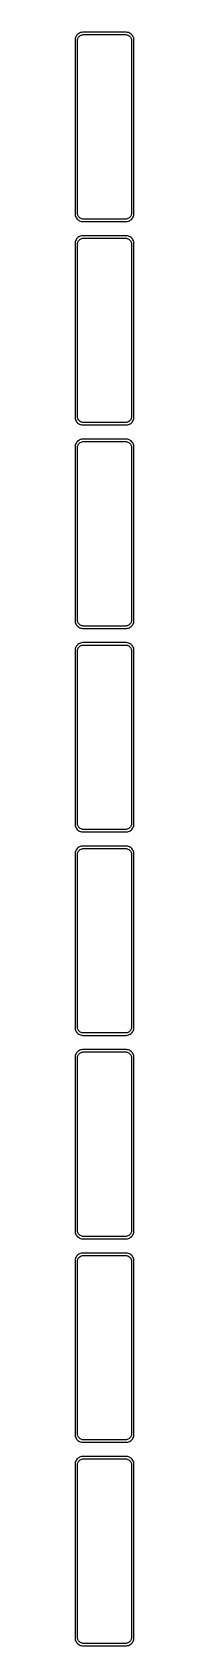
# Model space of a CAD drawing. Header units: metres. Extents: x -19 to 19, y 1875 to 3801.
# Drawn here: x -19 to 19, y 2778 to 3801 of the extents above; entities that cross this region are included whole.
import ezdxf

# ---------------------------------------------------------------- set-up
doc = ezdxf.new("R2010")
doc.units = ezdxf.units.M

msp = doc.modelspace()

# ---------------------------------------------------------------- linework, layer by layer
for p, q in [((-18.7106, 3796.63), (-18.75, 3796)), ((-18.75, 3796), (-18.75, 3686)), ((-18.5929, 3797.24), (-18.7106, 3796.63)), ((-18.3989, 3797.84), (-18.5929, 3797.24)), ((-18.1315, 3798.41), (-18.3989, 3797.84)), ((-17.7951, 3798.94), (-18.1315, 3798.41)), ((-17.3948, 3799.42), (-17.7951, 3798.94)), ((-16.9371, 3799.85), (-17.3948, 3799.42)), ((-17.25, 3795.5), (-17.2184, 3796)), ((-17.25, 3686.5), (-17.25, 3795.5)), ((-17.2184, 3796), (-17.1243, 3796.49)), ((-17.1243, 3796.49), (-16.9691, 3796.97)), ((-16.9691, 3796.97), (-16.7552, 3797.43)), ((-16.4291, 3800.22), (-16.9371, 3799.85)), ((-16.7552, 3797.43), (-16.4861, 3797.85)), ((-16.4861, 3797.85), (-16.1659, 3798.24)), ((-15.8789, 3800.52), (-16.4291, 3800.22)), ((-16.1659, 3798.24), (-15.7997, 3798.58)), ((-15.2951, 3800.76), (-15.8789, 3800.52)), ((-15.7997, 3798.58), (-15.3933, 3798.88)), ((-15.3933, 3798.88), (-14.9531, 3799.12)), ((-14.6869, 3800.91), (-15.2951, 3800.76)), ((-14.9531, 3799.12), (-14.4861, 3799.3)), ((-14.0639, 3800.99), (-14.6869, 3800.91)), ((-14.4861, 3799.3), (-13.9995, 3799.43)), ((14.0639, 3800.99), (-14.0639, 3800.99)), ((-13.9995, 3799.43), (-13.5012, 3799.49)), ((-13.5012, 3799.49), (13.5012, 3799.49)), ((13.5012, 3799.49), (13.9995, 3799.43)), ((13.9995, 3799.43), (14.4861, 3799.3)), ((14.6869, 3800.91), (14.0639, 3800.99)), ((14.4861, 3799.3), (14.9531, 3799.12)), ((15.2951, 3800.76), (14.6869, 3800.91)), ((14.9531, 3799.12), (15.3933, 3798.88)), ((15.8789, 3800.52), (15.2951, 3800.76)), ((15.3933, 3798.88), (15.7997, 3798.58)), ((15.7997, 3798.58), (16.1659, 3798.24)), ((16.4291, 3800.22), (15.8789, 3800.52)), ((16.1659, 3798.24), (16.4861, 3797.85)), ((16.9371, 3799.85), (16.4291, 3800.22)), ((16.4861, 3797.85), (16.7552, 3797.43)), ((16.7552, 3797.43), (16.9691, 3796.97)), ((17.3948, 3799.42), (16.9371, 3799.85)), ((16.9691, 3796.97), (17.1243, 3796.49)), ((17.1243, 3796.49), (17.2184, 3796)), ((17.2184, 3796), (17.25, 3795.5)), ((17.25, 3795.5), (17.25, 3686.5)), ((17.7951, 3798.94), (17.3948, 3799.42)), ((18.1315, 3798.41), (17.7951, 3798.94)), ((18.3989, 3797.84), (18.1315, 3798.41)), ((18.5929, 3797.24), (18.3989, 3797.84)), ((18.7106, 3796.63), (18.5929, 3797.24)), ((18.75, 3796), (18.7106, 3796.63)), ((18.75, 3686), (18.75, 3796)), ((-18.75, 3686), (-18.7106, 3685.37)), ((-18.7106, 3685.37), (-18.5929, 3684.76)), ((-18.5929, 3684.76), (-18.3989, 3684.16)), ((-18.3989, 3684.16), (-18.1315, 3683.59)), ((-18.1315, 3683.59), (-17.7951, 3683.06)), ((-17.7951, 3683.06), (-17.3948, 3682.58)), ((-17.2184, 3686), (-17.25, 3686.5)), ((-17.1243, 3685.51), (-17.2184, 3686)), ((-16.9691, 3685.03), (-17.1243, 3685.51)), ((-16.7552, 3684.57), (-16.9691, 3685.03)), ((-16.4861, 3684.15), (-16.7552, 3684.57)), ((-16.1659, 3683.76), (-16.4861, 3684.15)), ((-15.7997, 3683.42), (-16.1659, 3683.76)), ((-15.3933, 3683.12), (-15.7997, 3683.42)), ((-14.9531, 3682.88), (-15.3933, 3683.12)), ((-14.4861, 3682.7), (-14.9531, 3682.88)), ((14.9531, 3682.88), (14.4861, 3682.7)), ((15.3933, 3683.12), (14.9531, 3682.88)), ((15.7997, 3683.42), (15.3933, 3683.12)), ((16.1659, 3683.76), (15.7997, 3683.42)), ((16.4861, 3684.15), (16.1659, 3683.76)), ((16.7552, 3684.57), (16.4861, 3684.15)), ((16.9691, 3685.03), (16.7552, 3684.57)), ((17.1243, 3685.51), (16.9691, 3685.03)), ((17.2184, 3686), (17.1243, 3685.51)), ((17.25, 3686.5), (17.2184, 3686)), ((17.3948, 3682.58), (17.7951, 3683.06)), ((17.7951, 3683.06), (18.1315, 3683.59)), ((18.1315, 3683.59), (18.3989, 3684.16)), ((18.3989, 3684.16), (18.5929, 3684.76)), ((18.5929, 3684.76), (18.7106, 3685.37)), ((18.7106, 3685.37), (18.75, 3686)), ((-17.3948, 3682.58), (-16.9371, 3682.15)), ((-16.9371, 3682.15), (-16.4291, 3681.78)), ((-16.4291, 3681.78), (-15.8789, 3681.48)), ((-15.8789, 3681.48), (-15.2951, 3681.24)), ((-15.2951, 3681.24), (-14.6869, 3681.09)), ((-14.6869, 3681.09), (-14.0639, 3681.01)), ((-13.9995, 3682.57), (-14.4861, 3682.7)), ((-14.0639, 3681.01), (14.0639, 3681.01)), ((-13.5012, 3682.51), (-13.9995, 3682.57)), ((13.5012, 3682.51), (-13.5012, 3682.51)), ((13.9995, 3682.57), (13.5012, 3682.51)), ((14.4861, 3682.7), (13.9995, 3682.57)), ((14.0639, 3681.01), (14.6869, 3681.09)), ((14.6869, 3681.09), (15.2951, 3681.24)), ((15.2951, 3681.24), (15.8789, 3681.48)), ((15.8789, 3681.48), (16.4291, 3681.78)), ((16.4291, 3681.78), (16.9371, 3682.15)), ((16.9371, 3682.15), (17.3948, 3682.58)), ((-18.7106, 3667.63), (-18.75, 3667)), ((-18.75, 3667), (-18.75, 3557)), ((-18.5929, 3668.24), (-18.7106, 3667.63)), ((-18.3989, 3668.84), (-18.5929, 3668.24)), ((-18.1315, 3669.41), (-18.3989, 3668.84)), ((-17.7951, 3669.94), (-18.1315, 3669.41)), ((-17.3948, 3670.42), (-17.7951, 3669.94)), ((-16.9371, 3670.85), (-17.3948, 3670.42)), ((-17.25, 3666.5), (-17.2184, 3667)), ((-17.25, 3557.5), (-17.25, 3666.5)), ((-17.2184, 3667), (-17.1243, 3667.49)), ((-17.1243, 3667.49), (-16.9691, 3667.97)), ((-16.9691, 3667.97), (-16.7552, 3668.43)), ((-16.4291, 3671.22), (-16.9371, 3670.85)), ((-16.7552, 3668.43), (-16.4861, 3668.85)), ((-16.4861, 3668.85), (-16.1659, 3669.24)), ((-15.8789, 3671.52), (-16.4291, 3671.22)), ((-16.1659, 3669.24), (-15.7997, 3669.58)), ((-15.2951, 3671.76), (-15.8789, 3671.52)), ((-15.7997, 3669.58), (-15.3933, 3669.88)), ((-15.3933, 3669.88), (-14.9531, 3670.12)), ((-14.6869, 3671.91), (-15.2951, 3671.76)), ((-14.9531, 3670.12), (-14.4861, 3670.3)), ((-14.0639, 3671.99), (-14.6869, 3671.91)), ((-14.4861, 3670.3), (-13.9995, 3670.43)), ((14.0639, 3671.99), (-14.0639, 3671.99)), ((-13.9995, 3670.43), (-13.5012, 3670.49)), ((-13.5012, 3670.49), (13.5012, 3670.49)), ((13.5012, 3670.49), (13.9995, 3670.43)), ((13.9995, 3670.43), (14.4861, 3670.3)), ((14.6869, 3671.91), (14.0639, 3671.99)), ((14.4861, 3670.3), (14.9531, 3670.12)), ((15.2951, 3671.76), (14.6869, 3671.91)), ((14.9531, 3670.12), (15.3933, 3669.88)), ((15.8789, 3671.52), (15.2951, 3671.76)), ((15.3933, 3669.88), (15.7997, 3669.58)), ((15.7997, 3669.58), (16.1659, 3669.24)), ((16.4291, 3671.22), (15.8789, 3671.52)), ((16.1659, 3669.24), (16.4861, 3668.85)), ((16.9371, 3670.85), (16.4291, 3671.22)), ((16.4861, 3668.85), (16.7552, 3668.43)), ((16.7552, 3668.43), (16.9691, 3667.97)), ((17.3948, 3670.42), (16.9371, 3670.85)), ((16.9691, 3667.97), (17.1243, 3667.49)), ((17.1243, 3667.49), (17.2184, 3667)), ((17.2184, 3667), (17.25, 3666.5)), ((17.25, 3666.5), (17.25, 3557.5)), ((17.7951, 3669.94), (17.3948, 3670.42)), ((18.1315, 3669.41), (17.7951, 3669.94)), ((18.3989, 3668.84), (18.1315, 3669.41)), ((18.5929, 3668.24), (18.3989, 3668.84)), ((18.7106, 3667.63), (18.5929, 3668.24)), ((18.75, 3667), (18.7106, 3667.63)), ((18.75, 3557), (18.75, 3667)), ((-18.75, 3557), (-18.7106, 3556.37)), ((-18.7106, 3556.37), (-18.5929, 3555.76)), ((-18.5929, 3555.76), (-18.3989, 3555.16)), ((-18.3989, 3555.16), (-18.1315, 3554.59)), ((-18.1315, 3554.59), (-17.7951, 3554.06)), ((-17.7951, 3554.06), (-17.3948, 3553.58)), ((-17.3948, 3553.58), (-16.9371, 3553.15)), ((-17.2184, 3557), (-17.25, 3557.5)), ((-17.1243, 3556.51), (-17.2184, 3557)), ((-16.9691, 3556.03), (-17.1243, 3556.51)), ((-16.7552, 3555.57), (-16.9691, 3556.03)), ((-16.9371, 3553.15), (-16.4291, 3552.78)), ((-16.4861, 3555.15), (-16.7552, 3555.57)), ((-16.1659, 3554.76), (-16.4861, 3555.15)), ((-16.4291, 3552.78), (-15.8789, 3552.48)), ((-15.7997, 3554.42), (-16.1659, 3554.76)), ((-15.8789, 3552.48), (-15.2951, 3552.24)), ((-15.3933, 3554.12), (-15.7997, 3554.42)), ((-14.9531, 3553.88), (-15.3933, 3554.12)), ((-15.2951, 3552.24), (-14.6869, 3552.09)), ((-14.4861, 3553.7), (-14.9531, 3553.88)), ((-14.6869, 3552.09), (-14.0639, 3552.01)), ((-13.9995, 3553.57), (-14.4861, 3553.7)), ((-14.0639, 3552.01), (14.0639, 3552.01)), ((-13.5012, 3553.51), (-13.9995, 3553.57)), ((13.5012, 3553.51), (-13.5012, 3553.51)), ((13.9995, 3553.57), (13.5012, 3553.51)), ((14.4861, 3553.7), (13.9995, 3553.57)), ((14.0639, 3552.01), (14.6869, 3552.09)), ((14.9531, 3553.88), (14.4861, 3553.7)), ((14.6869, 3552.09), (15.2951, 3552.24)), ((15.3933, 3554.12), (14.9531, 3553.88)), ((15.2951, 3552.24), (15.8789, 3552.48)), ((15.7997, 3554.42), (15.3933, 3554.12)), ((16.1659, 3554.76), (15.7997, 3554.42)), ((15.8789, 3552.48), (16.4291, 3552.78)), ((16.4861, 3555.15), (16.1659, 3554.76)), ((16.4291, 3552.78), (16.9371, 3553.15)), ((16.7552, 3555.57), (16.4861, 3555.15)), ((16.9691, 3556.03), (16.7552, 3555.57)), ((16.9371, 3553.15), (17.3948, 3553.58)), ((17.1243, 3556.51), (16.9691, 3556.03)), ((17.2184, 3557), (17.1243, 3556.51)), ((17.25, 3557.5), (17.2184, 3557)), ((17.3948, 3553.58), (17.7951, 3554.06)), ((17.7951, 3554.06), (18.1315, 3554.59)), ((18.1315, 3554.59), (18.3989, 3555.16)), ((18.3989, 3555.16), (18.5929, 3555.76)), ((18.5929, 3555.76), (18.7106, 3556.37)), ((18.7106, 3556.37), (18.75, 3557)), ((-18.3989, 3539.84), (-18.5929, 3539.24)), ((-18.1315, 3540.41), (-18.3989, 3539.84)), ((-17.7951, 3540.94), (-18.1315, 3540.41)), ((-17.3948, 3541.42), (-17.7951, 3540.94)), ((-16.9371, 3541.85), (-17.3948, 3541.42)), ((-16.4291, 3542.22), (-16.9371, 3541.85)), ((-16.7552, 3539.43), (-16.4861, 3539.85)), ((-16.4861, 3539.85), (-16.1659, 3540.24)), ((-15.8789, 3542.52), (-16.4291, 3542.22)), ((-16.1659, 3540.24), (-15.7997, 3540.58)), ((-15.2951, 3542.76), (-15.8789, 3542.52)), ((-15.7997, 3540.58), (-15.3933, 3540.88)), ((-15.3933, 3540.88), (-14.9531, 3541.12)), ((-14.6869, 3542.91), (-15.2951, 3542.76)), ((-14.9531, 3541.12), (-14.4861, 3541.3)), ((-14.0639, 3542.99), (-14.6869, 3542.91)), ((-14.4861, 3541.3), (-13.9995, 3541.43)), ((14.0639, 3542.99), (-14.0639, 3542.99)), ((-13.9995, 3541.43), (-13.5012, 3541.49)), ((-13.5012, 3541.49), (13.5012, 3541.49)), ((13.5012, 3541.49), (13.9995, 3541.43)), ((13.9995, 3541.43), (14.4861, 3541.3)), ((14.6869, 3542.91), (14.0639, 3542.99)), ((14.4861, 3541.3), (14.9531, 3541.12)), ((15.2951, 3542.76), (14.6869, 3542.91)), ((14.9531, 3541.12), (15.3933, 3540.88)), ((15.8789, 3542.52), (15.2951, 3542.76)), ((15.3933, 3540.88), (15.7997, 3540.58)), ((15.7997, 3540.58), (16.1659, 3540.24)), ((16.4291, 3542.22), (15.8789, 3542.52)), ((16.1659, 3540.24), (16.4861, 3539.85)), ((16.9371, 3541.85), (16.4291, 3542.22)), ((16.4861, 3539.85), (16.7552, 3539.43)), ((17.3948, 3541.42), (16.9371, 3541.85)), ((17.7951, 3540.94), (17.3948, 3541.42)), ((18.1315, 3540.41), (17.7951, 3540.94)), ((18.3989, 3539.84), (18.1315, 3540.41)), ((18.5929, 3539.24), (18.3989, 3539.84)), ((-18.7106, 3538.63), (-18.75, 3538)), ((-18.75, 3538), (-18.75, 3428)), ((-18.5929, 3539.24), (-18.7106, 3538.63)), ((-17.25, 3537.5), (-17.2184, 3538)), ((-17.25, 3428.5), (-17.25, 3537.5)), ((-17.2184, 3538), (-17.1243, 3538.49)), ((-17.1243, 3538.49), (-16.9691, 3538.97)), ((-16.9691, 3538.97), (-16.7552, 3539.43)), ((16.7552, 3539.43), (16.9691, 3538.97)), ((16.9691, 3538.97), (17.1243, 3538.49)), ((17.1243, 3538.49), (17.2184, 3538)), ((17.2184, 3538), (17.25, 3537.5)), ((17.25, 3537.5), (17.25, 3428.5)), ((18.7106, 3538.63), (18.5929, 3539.24)), ((18.75, 3538), (18.7106, 3538.63)), ((18.75, 3428), (18.75, 3538)), ((-18.75, 3428), (-18.7106, 3427.37)), ((-18.7106, 3427.37), (-18.5929, 3426.76)), ((-17.2184, 3428), (-17.25, 3428.5)), ((-17.1243, 3427.51), (-17.2184, 3428)), ((-16.9691, 3427.03), (-17.1243, 3427.51)), ((-16.7552, 3426.57), (-16.9691, 3427.03)), ((16.9691, 3427.03), (16.7552, 3426.57)), ((17.1243, 3427.51), (16.9691, 3427.03)), ((17.2184, 3428), (17.1243, 3427.51)), ((17.25, 3428.5), (17.2184, 3428)), ((18.5929, 3426.76), (18.7106, 3427.37)), ((18.7106, 3427.37), (18.75, 3428)), ((-18.5929, 3426.76), (-18.3989, 3426.16)), ((-18.3989, 3426.16), (-18.1315, 3425.59)), ((-18.1315, 3425.59), (-17.7951, 3425.06)), ((-17.7951, 3425.06), (-17.3948, 3424.58)), ((-17.3948, 3424.58), (-16.9371, 3424.15)), ((-16.9371, 3424.15), (-16.4291, 3423.78)), ((-16.4861, 3426.15), (-16.7552, 3426.57)), ((-16.1659, 3425.76), (-16.4861, 3426.15)), ((-16.4291, 3423.78), (-15.8789, 3423.48)), ((-15.7997, 3425.42), (-16.1659, 3425.76)), ((-15.8789, 3423.48), (-15.2951, 3423.24)), ((-15.3933, 3425.12), (-15.7997, 3425.42)), ((-14.9531, 3424.88), (-15.3933, 3425.12)), ((-15.2951, 3423.24), (-14.6869, 3423.09)), ((-14.4861, 3424.7), (-14.9531, 3424.88)), ((-14.6869, 3423.09), (-14.0639, 3423.01)), ((-13.9995, 3424.57), (-14.4861, 3424.7)), ((-14.0639, 3423.01), (14.0639, 3423.01)), ((-13.5012, 3424.51), (-13.9995, 3424.57)), ((13.5012, 3424.51), (-13.5012, 3424.51)), ((13.9995, 3424.57), (13.5012, 3424.51)), ((14.4861, 3424.7), (13.9995, 3424.57)), ((14.0639, 3423.01), (14.6869, 3423.09)), ((14.9531, 3424.88), (14.4861, 3424.7)), ((14.6869, 3423.09), (15.2951, 3423.24)), ((15.3933, 3425.12), (14.9531, 3424.88)), ((15.2951, 3423.24), (15.8789, 3423.48)), ((15.7997, 3425.42), (15.3933, 3425.12)), ((16.1659, 3425.76), (15.7997, 3425.42)), ((15.8789, 3423.48), (16.4291, 3423.78)), ((16.4861, 3426.15), (16.1659, 3425.76)), ((16.4291, 3423.78), (16.9371, 3424.15)), ((16.7552, 3426.57), (16.4861, 3426.15)), ((16.9371, 3424.15), (17.3948, 3424.58)), ((17.3948, 3424.58), (17.7951, 3425.06)), ((17.7951, 3425.06), (18.1315, 3425.59)), ((18.1315, 3425.59), (18.3989, 3426.16)), ((18.3989, 3426.16), (18.5929, 3426.76)), ((-18.7106, 3409.63), (-18.75, 3409)), ((-18.75, 3409), (-18.75, 3299)), ((-18.5929, 3410.24), (-18.7106, 3409.63)), ((-18.3989, 3410.84), (-18.5929, 3410.24)), ((-18.1315, 3411.41), (-18.3989, 3410.84)), ((-17.7951, 3411.94), (-18.1315, 3411.41)), ((-17.3948, 3412.42), (-17.7951, 3411.94)), ((-16.9371, 3412.85), (-17.3948, 3412.42)), ((-17.25, 3408.5), (-17.2184, 3409)), ((-17.25, 3299.5), (-17.25, 3408.5)), ((-17.2184, 3409), (-17.1243, 3409.49)), ((-17.1243, 3409.49), (-16.9691, 3409.97)), ((-16.9691, 3409.97), (-16.7552, 3410.43)), ((-16.4291, 3413.22), (-16.9371, 3412.85)), ((-16.7552, 3410.43), (-16.4861, 3410.85)), ((-16.4861, 3410.85), (-16.1659, 3411.24)), ((-15.8789, 3413.52), (-16.4291, 3413.22)), ((-16.1659, 3411.24), (-15.7997, 3411.58)), ((-15.2951, 3413.76), (-15.8789, 3413.52)), ((-15.7997, 3411.58), (-15.3933, 3411.88)), ((-15.3933, 3411.88), (-14.9531, 3412.12)), ((-14.6869, 3413.91), (-15.2951, 3413.76)), ((-14.9531, 3412.12), (-14.4861, 3412.3)), ((-14.0639, 3413.99), (-14.6869, 3413.91)), ((-14.4861, 3412.3), (-13.9995, 3412.43)), ((14.0639, 3413.99), (-14.0639, 3413.99)), ((-13.9995, 3412.43), (-13.5012, 3412.49)), ((-13.5012, 3412.49), (13.5012, 3412.49)), ((13.5012, 3412.49), (13.9995, 3412.43)), ((13.9995, 3412.43), (14.4861, 3412.3)), ((14.6869, 3413.91), (14.0639, 3413.99)), ((14.4861, 3412.3), (14.9531, 3412.12)), ((15.2951, 3413.76), (14.6869, 3413.91)), ((14.9531, 3412.12), (15.3933, 3411.88)), ((15.8789, 3413.52), (15.2951, 3413.76)), ((15.3933, 3411.88), (15.7997, 3411.58)), ((15.7997, 3411.58), (16.1659, 3411.24)), ((16.4291, 3413.22), (15.8789, 3413.52)), ((16.1659, 3411.24), (16.4861, 3410.85)), ((16.9371, 3412.85), (16.4291, 3413.22)), ((16.4861, 3410.85), (16.7552, 3410.43)), ((16.7552, 3410.43), (16.9691, 3409.97)), ((17.3948, 3412.42), (16.9371, 3412.85)), ((16.9691, 3409.97), (17.1243, 3409.49)), ((17.1243, 3409.49), (17.2184, 3409)), ((17.2184, 3409), (17.25, 3408.5)), ((17.25, 3408.5), (17.25, 3299.5)), ((17.7951, 3411.94), (17.3948, 3412.42)), ((18.1315, 3411.41), (17.7951, 3411.94)), ((18.3989, 3410.84), (18.1315, 3411.41)), ((18.5929, 3410.24), (18.3989, 3410.84)), ((18.7106, 3409.63), (18.5929, 3410.24)), ((18.75, 3409), (18.7106, 3409.63)), ((18.75, 3299), (18.75, 3409)), ((-18.75, 3299), (-18.7106, 3298.37)), ((-18.7106, 3298.37), (-18.5929, 3297.76)), ((-18.5929, 3297.76), (-18.3989, 3297.16)), ((-18.3989, 3297.16), (-18.1315, 3296.59)), ((-18.1315, 3296.59), (-17.7951, 3296.06)), ((-17.7951, 3296.06), (-17.3948, 3295.58)), ((-17.3948, 3295.58), (-16.9371, 3295.15)), ((-17.2184, 3299), (-17.25, 3299.5)), ((-17.1243, 3298.51), (-17.2184, 3299)), ((-16.9691, 3298.03), (-17.1243, 3298.51)), ((-16.7552, 3297.57), (-16.9691, 3298.03)), ((-16.9371, 3295.15), (-16.4291, 3294.78)), ((-16.4861, 3297.15), (-16.7552, 3297.57)), ((-16.1659, 3296.76), (-16.4861, 3297.15)), ((-16.4291, 3294.78), (-15.8789, 3294.48)), ((-15.7997, 3296.42), (-16.1659, 3296.76)), ((-15.8789, 3294.48), (-15.2951, 3294.24)), ((-15.3933, 3296.12), (-15.7997, 3296.42)), ((-14.9531, 3295.88), (-15.3933, 3296.12)), ((-15.2951, 3294.24), (-14.6869, 3294.09)), ((-14.4861, 3295.7), (-14.9531, 3295.88)), ((-14.6869, 3294.09), (-14.0639, 3294.01)), ((-13.9995, 3295.57), (-14.4861, 3295.7)), ((-14.0639, 3294.01), (14.0639, 3294.01)), ((-13.5012, 3295.51), (-13.9995, 3295.57)), ((13.5012, 3295.51), (-13.5012, 3295.51)), ((13.9995, 3295.57), (13.5012, 3295.51)), ((14.4861, 3295.7), (13.9995, 3295.57)), ((14.0639, 3294.01), (14.6869, 3294.09)), ((14.9531, 3295.88), (14.4861, 3295.7)), ((14.6869, 3294.09), (15.2951, 3294.24)), ((15.3933, 3296.12), (14.9531, 3295.88)), ((15.2951, 3294.24), (15.8789, 3294.48)), ((15.7997, 3296.42), (15.3933, 3296.12)), ((16.1659, 3296.76), (15.7997, 3296.42)), ((15.8789, 3294.48), (16.4291, 3294.78)), ((16.4861, 3297.15), (16.1659, 3296.76)), ((16.4291, 3294.78), (16.9371, 3295.15)), ((16.7552, 3297.57), (16.4861, 3297.15)), ((16.9691, 3298.03), (16.7552, 3297.57)), ((16.9371, 3295.15), (17.3948, 3295.58)), ((17.1243, 3298.51), (16.9691, 3298.03)), ((17.2184, 3299), (17.1243, 3298.51)), ((17.25, 3299.5), (17.2184, 3299)), ((17.3948, 3295.58), (17.7951, 3296.06)), ((17.7951, 3296.06), (18.1315, 3296.59)), ((18.1315, 3296.59), (18.3989, 3297.16)), ((18.3989, 3297.16), (18.5929, 3297.76)), ((18.5929, 3297.76), (18.7106, 3298.37)), ((18.7106, 3298.37), (18.75, 3299)), ((-16.9371, 3283.85), (-17.3948, 3283.42)), ((-16.4291, 3284.22), (-16.9371, 3283.85)), ((-15.8789, 3284.52), (-16.4291, 3284.22)), ((-15.2951, 3284.76), (-15.8789, 3284.52)), ((-14.6869, 3284.91), (-15.2951, 3284.76)), ((-14.0639, 3284.99), (-14.6869, 3284.91)), ((14.0639, 3284.99), (-14.0639, 3284.99)), ((14.6869, 3284.91), (14.0639, 3284.99)), ((15.2951, 3284.76), (14.6869, 3284.91)), ((15.8789, 3284.52), (15.2951, 3284.76)), ((16.4291, 3284.22), (15.8789, 3284.52)), ((16.9371, 3283.85), (16.4291, 3284.22)), ((17.3948, 3283.42), (16.9371, 3283.85)), ((-18.7106, 3280.63), (-18.75, 3280)), ((-18.75, 3280), (-18.75, 3170)), ((-18.5929, 3281.24), (-18.7106, 3280.63)), ((-18.3989, 3281.84), (-18.5929, 3281.24)), ((-18.1315, 3282.41), (-18.3989, 3281.84)), ((-17.7951, 3282.94), (-18.1315, 3282.41)), ((-17.3948, 3283.42), (-17.7951, 3282.94)), ((-17.25, 3279.5), (-17.2184, 3280)), ((-17.25, 3170.5), (-17.25, 3279.5)), ((-17.2184, 3280), (-17.1243, 3280.49)), ((-17.1243, 3280.49), (-16.9691, 3280.97)), ((-16.9691, 3280.97), (-16.7552, 3281.43)), ((-16.7552, 3281.43), (-16.4861, 3281.85)), ((-16.4861, 3281.85), (-16.1659, 3282.24)), ((-16.1659, 3282.24), (-15.7997, 3282.58)), ((-15.7997, 3282.58), (-15.3933, 3282.88)), ((-15.3933, 3282.88), (-14.9531, 3283.12)), ((-14.9531, 3283.12), (-14.4861, 3283.3)), ((-14.4861, 3283.3), (-13.9995, 3283.43)), ((-13.9995, 3283.43), (-13.5012, 3283.49)), ((-13.5012, 3283.49), (13.5012, 3283.49)), ((13.5012, 3283.49), (13.9995, 3283.43)), ((13.9995, 3283.43), (14.4861, 3283.3)), ((14.4861, 3283.3), (14.9531, 3283.12)), ((14.9531, 3283.12), (15.3933, 3282.88)), ((15.3933, 3282.88), (15.7997, 3282.58)), ((15.7997, 3282.58), (16.1659, 3282.24)), ((16.1659, 3282.24), (16.4861, 3281.85)), ((16.4861, 3281.85), (16.7552, 3281.43)), ((16.7552, 3281.43), (16.9691, 3280.97)), ((16.9691, 3280.97), (17.1243, 3280.49)), ((17.1243, 3280.49), (17.2184, 3280)), ((17.2184, 3280), (17.25, 3279.5)), ((17.25, 3279.5), (17.25, 3170.5)), ((17.7951, 3282.94), (17.3948, 3283.42)), ((18.1315, 3282.41), (17.7951, 3282.94)), ((18.3989, 3281.84), (18.1315, 3282.41)), ((18.5929, 3281.24), (18.3989, 3281.84)), ((18.7106, 3280.63), (18.5929, 3281.24)), ((18.75, 3280), (18.7106, 3280.63)), ((18.75, 3170), (18.75, 3280)), ((-18.75, 3170), (-18.7106, 3169.37)), ((-18.7106, 3169.37), (-18.5929, 3168.76)), ((-18.5929, 3168.76), (-18.3989, 3168.16)), ((-18.3989, 3168.16), (-18.1315, 3167.59)), ((-18.1315, 3167.59), (-17.7951, 3167.06)), ((-17.7951, 3167.06), (-17.3948, 3166.58)), ((-17.3948, 3166.58), (-16.9371, 3166.15)), ((-17.2184, 3170), (-17.25, 3170.5)), ((-17.1243, 3169.51), (-17.2184, 3170)), ((-16.9691, 3169.03), (-17.1243, 3169.51)), ((-16.7552, 3168.57), (-16.9691, 3169.03)), ((-16.9371, 3166.15), (-16.4291, 3165.78)), ((-16.4861, 3168.15), (-16.7552, 3168.57)), ((-16.1659, 3167.76), (-16.4861, 3168.15)), ((-16.4291, 3165.78), (-15.8789, 3165.48)), ((-15.7997, 3167.42), (-16.1659, 3167.76)), ((-15.8789, 3165.48), (-15.2951, 3165.24)), ((-15.3933, 3167.12), (-15.7997, 3167.42)), ((-14.9531, 3166.88), (-15.3933, 3167.12)), ((-15.2951, 3165.24), (-14.6869, 3165.09)), ((-14.4861, 3166.7), (-14.9531, 3166.88)), ((-14.6869, 3165.09), (-14.0639, 3165.01)), ((-13.9995, 3166.57), (-14.4861, 3166.7)), ((-14.0639, 3165.01), (14.0639, 3165.01)), ((-13.5012, 3166.51), (-13.9995, 3166.57)), ((13.5012, 3166.51), (-13.5012, 3166.51)), ((13.9995, 3166.57), (13.5012, 3166.51)), ((14.4861, 3166.7), (13.9995, 3166.57)), ((14.0639, 3165.01), (14.6869, 3165.09)), ((14.9531, 3166.88), (14.4861, 3166.7)), ((14.6869, 3165.09), (15.2951, 3165.24)), ((15.3933, 3167.12), (14.9531, 3166.88)), ((15.2951, 3165.24), (15.8789, 3165.48)), ((15.7997, 3167.42), (15.3933, 3167.12)), ((16.1659, 3167.76), (15.7997, 3167.42)), ((15.8789, 3165.48), (16.4291, 3165.78)), ((16.4861, 3168.15), (16.1659, 3167.76)), ((16.4291, 3165.78), (16.9371, 3166.15)), ((16.7552, 3168.57), (16.4861, 3168.15)), ((16.9691, 3169.03), (16.7552, 3168.57)), ((16.9371, 3166.15), (17.3948, 3166.58)), ((17.1243, 3169.51), (16.9691, 3169.03)), ((17.2184, 3170), (17.1243, 3169.51)), ((17.25, 3170.5), (17.2184, 3170)), ((17.3948, 3166.58), (17.7951, 3167.06)), ((17.7951, 3167.06), (18.1315, 3167.59)), ((18.1315, 3167.59), (18.3989, 3168.16)), ((18.3989, 3168.16), (18.5929, 3168.76)), ((18.5929, 3168.76), (18.7106, 3169.37)), ((18.7106, 3169.37), (18.75, 3170)), ((-18.7106, 3151.63), (-18.75, 3151)), ((-18.75, 3151), (-18.75, 3041)), ((-18.5929, 3152.24), (-18.7106, 3151.63)), ((-18.3989, 3152.84), (-18.5929, 3152.24)), ((-18.1315, 3153.41), (-18.3989, 3152.84)), ((-17.7951, 3153.94), (-18.1315, 3153.41)), ((-17.3948, 3154.42), (-17.7951, 3153.94)), ((-16.9371, 3154.85), (-17.3948, 3154.42)), ((-17.25, 3150.5), (-17.2184, 3151)), ((-17.2184, 3151), (-17.1243, 3151.49)), ((-17.1243, 3151.49), (-16.9691, 3151.97)), ((-16.9691, 3151.97), (-16.7552, 3152.43)), ((-16.4291, 3155.22), (-16.9371, 3154.85)), ((-16.7552, 3152.43), (-16.4861, 3152.85)), ((-16.4861, 3152.85), (-16.1659, 3153.24)), ((-15.8789, 3155.52), (-16.4291, 3155.22)), ((-16.1659, 3153.24), (-15.7997, 3153.58)), ((-15.2951, 3155.76), (-15.8789, 3155.52)), ((-15.7997, 3153.58), (-15.3933, 3153.88)), ((-15.3933, 3153.88), (-14.9531, 3154.12)), ((-14.6869, 3155.91), (-15.2951, 3155.76)), ((-14.9531, 3154.12), (-14.4861, 3154.3)), ((-14.0639, 3155.99), (-14.6869, 3155.91)), ((-14.4861, 3154.3), (-13.9995, 3154.43)), ((14.0639, 3155.99), (-14.0639, 3155.99)), ((-13.9995, 3154.43), (-13.5012, 3154.49)), ((-13.5012, 3154.49), (13.5012, 3154.49)), ((13.5012, 3154.49), (13.9995, 3154.43)), ((13.9995, 3154.43), (14.4861, 3154.3)), ((14.6869, 3155.91), (14.0639, 3155.99)), ((14.4861, 3154.3), (14.9531, 3154.12)), ((15.2951, 3155.76), (14.6869, 3155.91)), ((14.9531, 3154.12), (15.3933, 3153.88)), ((15.8789, 3155.52), (15.2951, 3155.76)), ((15.3933, 3153.88), (15.7997, 3153.58)), ((15.7997, 3153.58), (16.1659, 3153.24)), ((16.4291, 3155.22), (15.8789, 3155.52)), ((16.1659, 3153.24), (16.4861, 3152.85)), ((16.9371, 3154.85), (16.4291, 3155.22)), ((16.4861, 3152.85), (16.7552, 3152.43)), ((16.7552, 3152.43), (16.9691, 3151.97)), ((17.3948, 3154.42), (16.9371, 3154.85)), ((16.9691, 3151.97), (17.1243, 3151.49)), ((17.1243, 3151.49), (17.2184, 3151)), ((17.2184, 3151), (17.25, 3150.5)), ((17.7951, 3153.94), (17.3948, 3154.42)), ((18.1315, 3153.41), (17.7951, 3153.94)), ((18.3989, 3152.84), (18.1315, 3153.41)), ((18.5929, 3152.24), (18.3989, 3152.84)), ((18.7106, 3151.63), (18.5929, 3152.24)), ((18.75, 3151), (18.7106, 3151.63)), ((18.75, 3041), (18.75, 3151)), ((-17.25, 3041.5), (-17.25, 3150.5)), ((17.25, 3150.5), (17.25, 3041.5)), ((-18.75, 3041), (-18.7106, 3040.37)), ((-18.7106, 3040.37), (-18.5929, 3039.76)), ((-18.5929, 3039.76), (-18.3989, 3039.16)), ((-18.3989, 3039.16), (-18.1315, 3038.59)), ((-18.1315, 3038.59), (-17.7951, 3038.06)), ((-17.2184, 3041), (-17.25, 3041.5)), ((-17.1243, 3040.51), (-17.2184, 3041)), ((-16.9691, 3040.03), (-17.1243, 3040.51)), ((-16.7552, 3039.57), (-16.9691, 3040.03)), ((-16.4861, 3039.15), (-16.7552, 3039.57)), ((-16.1659, 3038.76), (-16.4861, 3039.15)), ((-15.7997, 3038.42), (-16.1659, 3038.76)), ((-15.3933, 3038.12), (-15.7997, 3038.42)), ((15.7997, 3038.42), (15.3933, 3038.12)), ((16.1659, 3038.76), (15.7997, 3038.42)), ((16.4861, 3039.15), (16.1659, 3038.76)), ((16.7552, 3039.57), (16.4861, 3039.15)), ((16.9691, 3040.03), (16.7552, 3039.57)), ((17.1243, 3040.51), (16.9691, 3040.03)), ((17.2184, 3041), (17.1243, 3040.51)), ((17.25, 3041.5), (17.2184, 3041)), ((17.7951, 3038.06), (18.1315, 3038.59)), ((18.1315, 3038.59), (18.3989, 3039.16)), ((18.3989, 3039.16), (18.5929, 3039.76)), ((18.5929, 3039.76), (18.7106, 3040.37)), ((18.7106, 3040.37), (18.75, 3041)), ((-17.7951, 3038.06), (-17.3948, 3037.58)), ((-17.3948, 3037.58), (-16.9371, 3037.15)), ((-16.9371, 3037.15), (-16.4291, 3036.78)), ((-16.4291, 3036.78), (-15.8789, 3036.48)), ((-15.8789, 3036.48), (-15.2951, 3036.24)), ((-14.9531, 3037.88), (-15.3933, 3038.12)), ((-15.2951, 3036.24), (-14.6869, 3036.09)), ((-14.4861, 3037.7), (-14.9531, 3037.88)), ((-14.6869, 3036.09), (-14.0639, 3036.01)), ((-13.9995, 3037.57), (-14.4861, 3037.7)), ((-14.0639, 3036.01), (14.0639, 3036.01)), ((-13.5012, 3037.51), (-13.9995, 3037.57)), ((13.5012, 3037.51), (-13.5012, 3037.51)), ((13.9995, 3037.57), (13.5012, 3037.51)), ((14.4861, 3037.7), (13.9995, 3037.57)), ((14.0639, 3036.01), (14.6869, 3036.09)), ((14.9531, 3037.88), (14.4861, 3037.7)), ((14.6869, 3036.09), (15.2951, 3036.24)), ((15.3933, 3038.12), (14.9531, 3037.88)), ((15.2951, 3036.24), (15.8789, 3036.48)), ((15.8789, 3036.48), (16.4291, 3036.78)), ((16.4291, 3036.78), (16.9371, 3037.15)), ((16.9371, 3037.15), (17.3948, 3037.58)), ((17.3948, 3037.58), (17.7951, 3038.06)), ((-18.7106, 3022.63), (-18.75, 3022)), ((-18.75, 3022), (-18.75, 2912)), ((-18.5929, 3023.24), (-18.7106, 3022.63)), ((-18.3989, 3023.84), (-18.5929, 3023.24)), ((-18.1315, 3024.41), (-18.3989, 3023.84)), ((-17.7951, 3024.94), (-18.1315, 3024.41)), ((-17.3948, 3025.42), (-17.7951, 3024.94)), ((-16.9371, 3025.85), (-17.3948, 3025.42)), ((-17.25, 3021.5), (-17.2184, 3022)), ((-17.25, 2912.5), (-17.25, 3021.5)), ((-17.2184, 3022), (-17.1243, 3022.49)), ((-17.1243, 3022.49), (-16.9691, 3022.97)), ((-16.9691, 3022.97), (-16.7552, 3023.43)), ((-16.4291, 3026.22), (-16.9371, 3025.85)), ((-16.7552, 3023.43), (-16.4861, 3023.85)), ((-16.4861, 3023.85), (-16.1659, 3024.24)), ((-15.8789, 3026.52), (-16.4291, 3026.22)), ((-16.1659, 3024.24), (-15.7997, 3024.58)), ((-15.2951, 3026.76), (-15.8789, 3026.52)), ((-15.7997, 3024.58), (-15.3933, 3024.88)), ((-15.3933, 3024.88), (-14.9531, 3025.12)), ((-14.6869, 3026.91), (-15.2951, 3026.76)), ((-14.9531, 3025.12), (-14.4861, 3025.3)), ((-14.0639, 3026.99), (-14.6869, 3026.91)), ((-14.4861, 3025.3), (-13.9995, 3025.43)), ((14.0639, 3026.99), (-14.0639, 3026.99)), ((-13.9995, 3025.43), (-13.5012, 3025.49)), ((-13.5012, 3025.49), (13.5012, 3025.49)), ((13.5012, 3025.49), (13.9995, 3025.43)), ((13.9995, 3025.43), (14.4861, 3025.3)), ((14.6869, 3026.91), (14.0639, 3026.99)), ((14.4861, 3025.3), (14.9531, 3025.12)), ((15.2951, 3026.76), (14.6869, 3026.91)), ((14.9531, 3025.12), (15.3933, 3024.88)), ((15.8789, 3026.52), (15.2951, 3026.76)), ((15.3933, 3024.88), (15.7997, 3024.58)), ((15.7997, 3024.58), (16.1659, 3024.24)), ((16.4291, 3026.22), (15.8789, 3026.52)), ((16.1659, 3024.24), (16.4861, 3023.85)), ((16.9371, 3025.85), (16.4291, 3026.22)), ((16.4861, 3023.85), (16.7552, 3023.43)), ((16.7552, 3023.43), (16.9691, 3022.97)), ((17.3948, 3025.42), (16.9371, 3025.85)), ((16.9691, 3022.97), (17.1243, 3022.49)), ((17.1243, 3022.49), (17.2184, 3022)), ((17.2184, 3022), (17.25, 3021.5)), ((17.25, 3021.5), (17.25, 2912.5)), ((17.7951, 3024.94), (17.3948, 3025.42)), ((18.1315, 3024.41), (17.7951, 3024.94)), ((18.3989, 3023.84), (18.1315, 3024.41)), ((18.5929, 3023.24), (18.3989, 3023.84)), ((18.7106, 3022.63), (18.5929, 3023.24)), ((18.75, 3022), (18.7106, 3022.63)), ((18.75, 2912), (18.75, 3022)), ((-18.75, 2912), (-18.7106, 2911.37)), ((-18.7106, 2911.37), (-18.5929, 2910.76)), ((-18.5929, 2910.76), (-18.3989, 2910.16)), ((-18.3989, 2910.16), (-18.1315, 2909.59)), ((-18.1315, 2909.59), (-17.7951, 2909.06)), ((-17.7951, 2909.06), (-17.3948, 2908.58)), ((-17.3948, 2908.58), (-16.9371, 2908.15)), ((-17.2184, 2912), (-17.25, 2912.5)), ((-17.1243, 2911.51), (-17.2184, 2912)), ((-16.9691, 2911.03), (-17.1243, 2911.51)), ((-16.7552, 2910.57), (-16.9691, 2911.03)), ((-16.9371, 2908.15), (-16.4291, 2907.78)), ((-16.4861, 2910.15), (-16.7552, 2910.57)), ((-16.1659, 2909.76), (-16.4861, 2910.15)), ((-16.4291, 2907.78), (-15.8789, 2907.48)), ((-15.7997, 2909.42), (-16.1659, 2909.76)), ((-15.8789, 2907.48), (-15.2951, 2907.24)), ((-15.3933, 2909.12), (-15.7997, 2909.42)), ((-14.9531, 2908.88), (-15.3933, 2909.12)), ((-15.2951, 2907.24), (-14.6869, 2907.09)), ((-14.4861, 2908.7), (-14.9531, 2908.88)), ((-14.6869, 2907.09), (-14.0639, 2907.01)), ((-13.9995, 2908.57), (-14.4861, 2908.7)), ((-14.0639, 2907.01), (14.0639, 2907.01)), ((-13.5012, 2908.51), (-13.9995, 2908.57)), ((13.5012, 2908.51), (-13.5012, 2908.51)), ((13.9995, 2908.57), (13.5012, 2908.51)), ((14.4861, 2908.7), (13.9995, 2908.57)), ((14.0639, 2907.01), (14.6869, 2907.09)), ((14.9531, 2908.88), (14.4861, 2908.7)), ((14.6869, 2907.09), (15.2951, 2907.24)), ((15.3933, 2909.12), (14.9531, 2908.88)), ((15.2951, 2907.24), (15.8789, 2907.48)), ((15.7997, 2909.42), (15.3933, 2909.12)), ((16.1659, 2909.76), (15.7997, 2909.42)), ((15.8789, 2907.48), (16.4291, 2907.78)), ((16.4861, 2910.15), (16.1659, 2909.76)), ((16.4291, 2907.78), (16.9371, 2908.15)), ((16.7552, 2910.57), (16.4861, 2910.15)), ((16.9691, 2911.03), (16.7552, 2910.57)), ((16.9371, 2908.15), (17.3948, 2908.58)), ((17.1243, 2911.51), (16.9691, 2911.03)), ((17.2184, 2912), (17.1243, 2911.51)), ((17.25, 2912.5), (17.2184, 2912)), ((17.3948, 2908.58), (17.7951, 2909.06)), ((17.7951, 2909.06), (18.1315, 2909.59)), ((18.1315, 2909.59), (18.3989, 2910.16)), ((18.3989, 2910.16), (18.5929, 2910.76)), ((18.5929, 2910.76), (18.7106, 2911.37)), ((18.7106, 2911.37), (18.75, 2912)), ((-18.1315, 2895.41), (-18.3989, 2894.84)), ((-17.7951, 2895.94), (-18.1315, 2895.41)), ((-17.3948, 2896.42), (-17.7951, 2895.94)), ((-16.9371, 2896.85), (-17.3948, 2896.42)), ((-16.4291, 2897.22), (-16.9371, 2896.85)), ((-16.4861, 2894.85), (-16.1659, 2895.24)), ((-15.8789, 2897.52), (-16.4291, 2897.22)), ((-16.1659, 2895.24), (-15.7997, 2895.58)), ((-15.2951, 2897.76), (-15.8789, 2897.52)), ((-15.7997, 2895.58), (-15.3933, 2895.88)), ((-15.3933, 2895.88), (-14.9531, 2896.12)), ((-14.6869, 2897.91), (-15.2951, 2897.76)), ((-14.9531, 2896.12), (-14.4861, 2896.3)), ((-14.0639, 2897.99), (-14.6869, 2897.91)), ((-14.4861, 2896.3), (-13.9995, 2896.43)), ((14.0639, 2897.99), (-14.0639, 2897.99)), ((-13.9995, 2896.43), (-13.5012, 2896.49)), ((-13.5012, 2896.49), (13.5012, 2896.49)), ((13.5012, 2896.49), (13.9995, 2896.43)), ((13.9995, 2896.43), (14.4861, 2896.3)), ((14.6869, 2897.91), (14.0639, 2897.99)), ((14.4861, 2896.3), (14.9531, 2896.12)), ((15.2951, 2897.76), (14.6869, 2897.91)), ((14.9531, 2896.12), (15.3933, 2895.88)), ((15.8789, 2897.52), (15.2951, 2897.76)), ((15.3933, 2895.88), (15.7997, 2895.58)), ((15.7997, 2895.58), (16.1659, 2895.24)), ((16.4291, 2897.22), (15.8789, 2897.52)), ((16.1659, 2895.24), (16.4861, 2894.85)), ((16.9371, 2896.85), (16.4291, 2897.22)), ((17.3948, 2896.42), (16.9371, 2896.85)), ((17.7951, 2895.94), (17.3948, 2896.42)), ((18.1315, 2895.41), (17.7951, 2895.94)), ((18.3989, 2894.84), (18.1315, 2895.41)), ((-18.7106, 2893.63), (-18.75, 2893)), ((-18.75, 2893), (-18.75, 2783)), ((-18.5929, 2894.24), (-18.7106, 2893.63)), ((-18.3989, 2894.84), (-18.5929, 2894.24)), ((-17.25, 2892.5), (-17.2184, 2893)), ((-17.25, 2783.5), (-17.25, 2892.5)), ((-17.2184, 2893), (-17.1243, 2893.49)), ((-17.1243, 2893.49), (-16.9691, 2893.97)), ((-16.9691, 2893.97), (-16.7552, 2894.43)), ((-16.7552, 2894.43), (-16.4861, 2894.85)), ((16.4861, 2894.85), (16.7552, 2894.43)), ((16.7552, 2894.43), (16.9691, 2893.97)), ((16.9691, 2893.97), (17.1243, 2893.49)), ((17.1243, 2893.49), (17.2184, 2893)), ((17.2184, 2893), (17.25, 2892.5)), ((17.25, 2892.5), (17.25, 2783.5)), ((18.5929, 2894.24), (18.3989, 2894.84)), ((18.7106, 2893.63), (18.5929, 2894.24)), ((18.75, 2893), (18.7106, 2893.63)), ((18.75, 2783), (18.75, 2893)), ((-18.75, 2783), (-18.7106, 2782.37)), ((-17.2184, 2783), (-17.25, 2783.5)), ((-17.1243, 2782.51), (-17.2184, 2783)), ((-16.9691, 2782.03), (-17.1243, 2782.51)), ((17.1243, 2782.51), (16.9691, 2782.03)), ((17.2184, 2783), (17.1243, 2782.51)), ((17.25, 2783.5), (17.2184, 2783)), ((18.7106, 2782.37), (18.75, 2783)), ((-18.7106, 2782.37), (-18.5929, 2781.76)), ((-18.5929, 2781.76), (-18.3989, 2781.16)), ((-18.3989, 2781.16), (-18.1315, 2780.59)), ((-18.1315, 2780.59), (-17.7951, 2780.06)), ((-17.7951, 2780.06), (-17.3948, 2779.58)), ((-17.3948, 2779.58), (-16.9371, 2779.15)), ((-16.7552, 2781.57), (-16.9691, 2782.03)), ((-16.9371, 2779.15), (-16.4291, 2778.78)), ((-16.4861, 2781.15), (-16.7552, 2781.57)), ((-16.1659, 2780.76), (-16.4861, 2781.15)), ((-16.4291, 2778.78), (-15.8789, 2778.48)), ((-15.7997, 2780.42), (-16.1659, 2780.76)), ((-15.8789, 2778.48), (-15.2951, 2778.24)), ((-15.3933, 2780.12), (-15.7997, 2780.42)), ((-14.9531, 2779.88), (-15.3933, 2780.12)), ((-15.2951, 2778.24), (-14.6869, 2778.09)), ((-14.4861, 2779.7), (-14.9531, 2779.88)), ((-14.6869, 2778.09), (-14.0639, 2778.01)), ((-13.9995, 2779.57), (-14.4861, 2779.7)), ((-14.0639, 2778.01), (14.0639, 2778.01)), ((-13.5012, 2779.51), (-13.9995, 2779.57)), ((13.5012, 2779.51), (-13.5012, 2779.51)), ((13.9995, 2779.57), (13.5012, 2779.51)), ((14.4861, 2779.7), (13.9995, 2779.57)), ((14.0639, 2778.01), (14.6869, 2778.09)), ((14.9531, 2779.88), (14.4861, 2779.7)), ((14.6869, 2778.09), (15.2951, 2778.24)), ((15.3933, 2780.12), (14.9531, 2779.88)), ((15.2951, 2778.24), (15.8789, 2778.48)), ((15.7997, 2780.42), (15.3933, 2780.12)), ((16.1659, 2780.76), (15.7997, 2780.42)), ((15.8789, 2778.48), (16.4291, 2778.78)), ((16.4861, 2781.15), (16.1659, 2780.76)), ((16.4291, 2778.78), (16.9371, 2779.15)), ((16.7552, 2781.57), (16.4861, 2781.15)), ((16.9691, 2782.03), (16.7552, 2781.57)), ((16.9371, 2779.15), (17.3948, 2779.58)), ((17.3948, 2779.58), (17.7951, 2780.06)), ((17.7951, 2780.06), (18.1315, 2780.59)), ((18.1315, 2780.59), (18.3989, 2781.16)), ((18.3989, 2781.16), (18.5929, 2781.76)), ((18.5929, 2781.76), (18.7106, 2782.37))]:
    msp.add_line(p, q)

doc.saveas('drawing.dxf')
